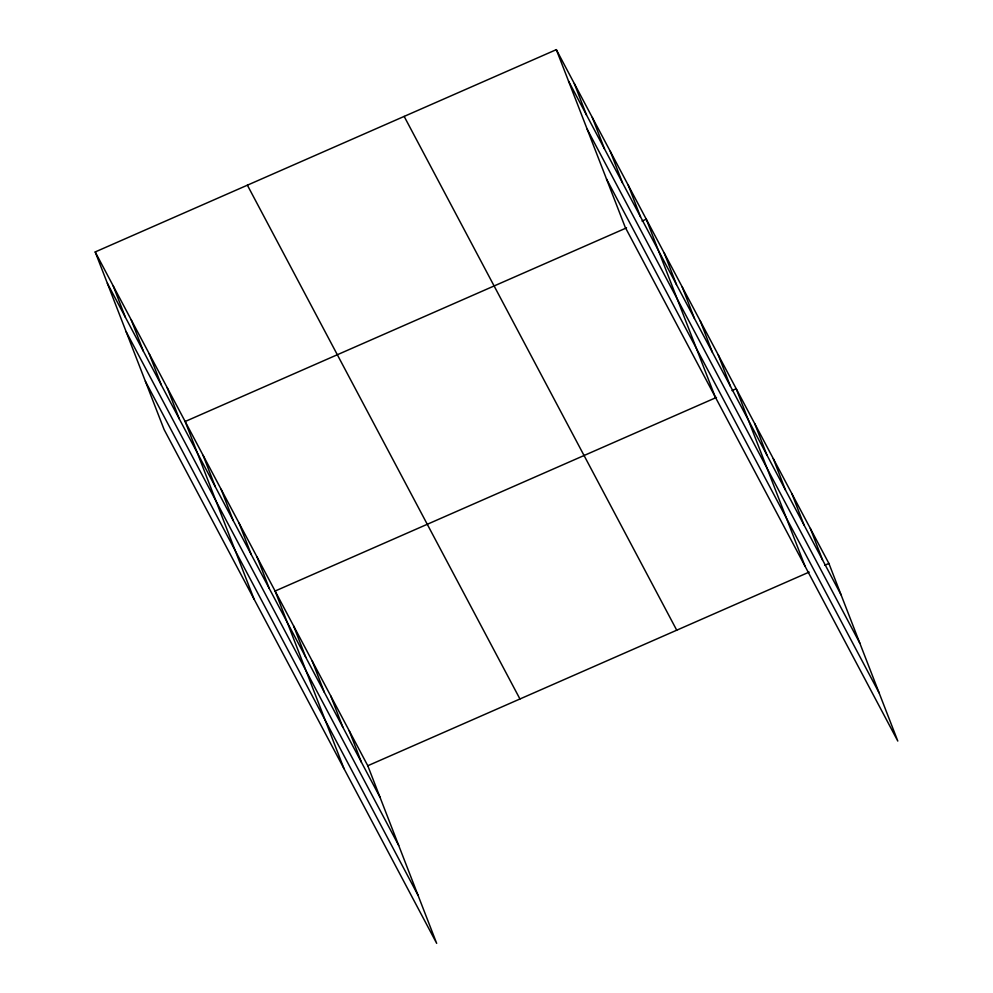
<?xml version="1.0" encoding="UTF-8"?>
<svg xmlns="http://www.w3.org/2000/svg" width="993" height="993" viewBox="0 0 993 993"><rect width="100%" height="100%" fill="white"/><g stroke="black" fill="none" stroke-linecap="round" stroke-linejoin="round"><path stroke-width="1.49" d="M95.204 251.949L367.782 765.74L436.672 943.35L164.106 429.559L95.204 251.949L556.328 49.65L828.894 563.441L897.796 741.051L625.218 227.26L556.328 49.65M626.558 227.856L185.157 421.504L254.047 599.114M642.049 221.054L646.282 219.205L715.171 396.815M716.499 397.411L275.098 591.046L344 768.656M732.002 390.609L736.223 388.747L805.112 566.37M367.782 765.74L809.171 572.092M824.674 565.302L828.894 563.441M568.53 81.091L841.096 594.894M587.235 129.326L859.801 643.129M606.512 179.025L879.078 692.816M404.163 116.404L676.73 630.195M247.381 185.194L519.947 698.985M107.405 283.39L379.971 797.18M126.111 331.625L398.677 845.415M145.388 381.324L417.954 895.115M810.362 528.499L822.564 559.953M791.831 493.571L804.032 525.012M773.299 458.629L785.488 490.07M754.767 423.688L766.956 455.142M718.237 354.849L730.438 386.289M700.251 320.938L712.44 352.378M682.253 287.027L694.455 318.468M664.267 253.116L676.469 284.557M628.296 185.294L640.485 216.735M610.298 151.383L622.499 182.824M592.312 117.472L604.514 148.913M574.326 83.561L586.515 115.002M349.238 730.798L361.44 762.252M330.706 695.857L342.908 727.31M312.174 660.928L324.376 692.369M293.643 625.987L305.832 657.428M257.113 557.135L269.314 588.588M239.127 523.224L251.316 554.677M221.141 489.313L233.33 520.766M203.143 455.402L215.344 486.855M167.172 387.593L179.361 419.034M149.173 353.682L161.375 385.123M131.188 319.771L143.389 351.212M113.202 285.86L125.391 317.301"/></g></svg>
